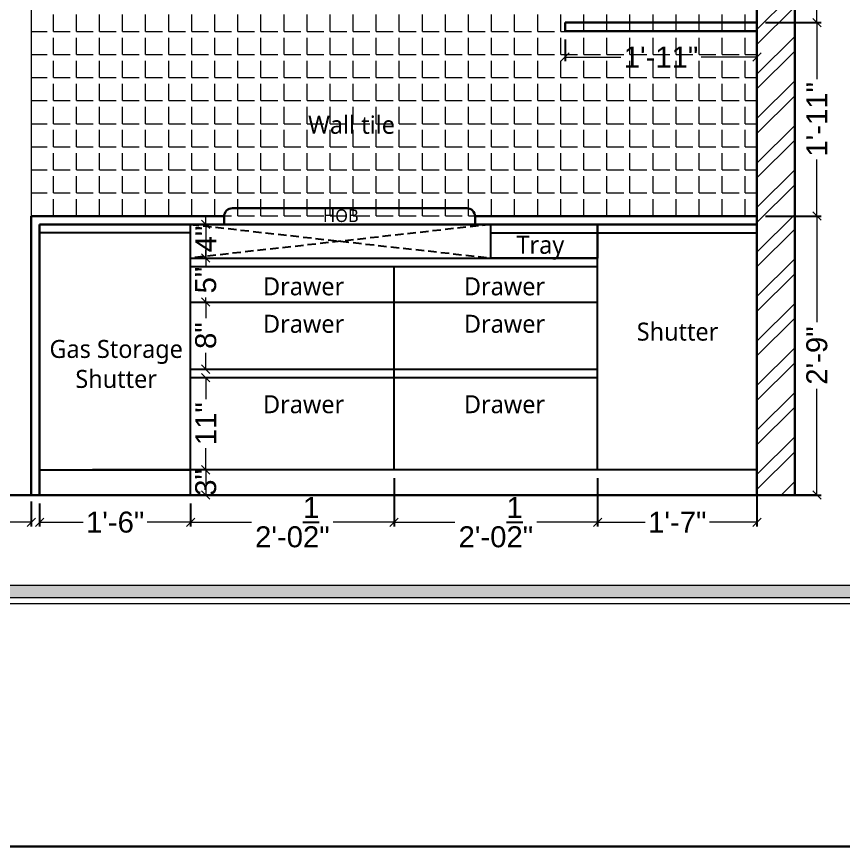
# Model space of a CAD drawing. Header units: millimetres. Extents: x 56222 to 3066687, y -650199 to -121287.
# Drawn here: x 133240.7 to 133339.3, y -184657.9 to -184559 of the extents above; entities that cross this region are included whole.
import ezdxf

# ---------------------------------------------------------------- set-up
doc = ezdxf.new("R2010")
doc.units = ezdxf.units.MM
doc.header["$MEASUREMENT"] = 0
doc.header["$PDMODE"] = 35
doc.linetypes.add('CENTER', pattern=[2, 1.25, -0.25, 0.25, -0.25])
doc.linetypes.add('DASHEDX2', pattern=[1.5, 1, -0.5])
doc.layers.get('Defpoints').update_dxf_attribs({"color": 220})
doc.layers.add('AR HATCH-7', color=7, linetype='Continuous')
for name, color, linetype, lineweight in [('COLUMN', 1, 'Continuous', 30), ('dim05', 1, 'Continuous', 13), ('Dimension', 10, 'DASHEDX2', 20), ('ELEVATION', 250, 'Continuous', 9), ('FURNITURE', 32, 'Continuous', 9), ('Text', 7, 'Continuous', 15), ('TILE', 14, 'Continuous', 9), ('wall', 7, 'Continuous', 30), ('XX~SLAB ( BEAM )~ ( DIM )', 7, 'Continuous', 9)]:
    doc.layers.add(name, color=color, linetype=linetype, lineweight=lineweight)
doc.styles.add('Arial', font='arial.ttf')
doc.styles.get("Standard").update_dxf_attribs({"font": 'arial.ttf', "height": 6})
doc.dimstyles.new('ISO-25', dxfattribs={"dimtxt": 2.5, "dimasz": 1, "dimexe": 0.5, "dimexo": 1, "dimtad": 0, "dimdec": 1, "dimlunit": 4, "dimtxsty": 'Standard', "dimblk": 'OBLIQUE', "dimcen": 2.5, "dimclrd": 1, "dimclre": 1, "dimclrt": 5, "dimadec": 0, "dimazin": 0, "dimtfac": 1, "dimtdec": 1, "dimtmove": 0, "dimatfit": 3, "dimfxl": 1, "dimlwd": -1, "dimarcsym": 0})

# ---------------------------------------------------------------- blocks, each defined once
blk = doc.blocks.new('_Oblique')
at = {"layer": 'wall', "color": 0, "lineweight": -2}
blk.add_line((-0.5, -0.5), (0.5, 0.5), dxfattribs=at)
blk = doc.blocks.new('*D172')
at = {"layer": 'Defpoints', "color": 0, "lineweight": 30, "transparency": 16777216}
for p in [(133243.498, -184616.006), (133261.498, -184616.006), (133261.498, -184619.251)]:
    blk.add_point(p, dxfattribs=at)
at = {"layer": 'dim05', "color": 1, "linetype": 'Continuous', "lineweight": -2, "transparency": 16777216}
for p, q in [((133243.498, -184617.006), (133243.498, -184619.751)), ((133261.498, -184617.006), (133261.498, -184619.751))]:
    blk.add_line(p, q, dxfattribs=at)
at = {"layer": 'dim05', "color": 1, "linetype": 'Continuous', "transparency": 16777216}
for p, q in [((133243.498, -184619.251), (133248.668, -184619.251)), ((133261.498, -184619.251), (133256.328, -184619.251))]:
    blk.add_line(p, q, dxfattribs=at)
at = {"layer": 'dim05', "color": 1, "transparency": 16777216, "rotation": 180}
blk.add_blockref('_Oblique', (133243.498, -184619.251), dxfattribs=at)
at = {"layer": 'dim05', "color": 1, "transparency": 16777216}
blk.add_blockref('_Oblique', (133261.498, -184619.251), dxfattribs=at)
at = {"layer": 'dim05', "color": 5, "lineweight": 25, "transparency": 16777216, "insert": (133252.498, -184619.251), "char_height": 2.5, "attachment_point": 5, "style": 'Arial'}
blk.add_mtext('1\'-6"', dxfattribs=at)
blk = doc.blocks.new('*D173')
at = {"layer": 'Defpoints', "color": 0, "lineweight": 30, "transparency": 16777216}
for p in [(133285.759, -184613.006), (133261.498, -184616.006), (133285.759, -184619.251)]:
    blk.add_point(p, dxfattribs=at)
at = {"layer": 'dim05', "color": 1, "linetype": 'Continuous', "lineweight": -2, "transparency": 16777216}
for p, q in [((133285.759, -184614.006), (133285.759, -184619.751)), ((133261.498, -184617.006), (133261.498, -184619.751))]:
    blk.add_line(p, q, dxfattribs=at)
at = {"layer": 'dim05', "color": 1, "linetype": 'Continuous', "transparency": 16777216}
for p, q in [((133261.498, -184619.251), (133268.748, -184619.251)), ((133285.759, -184619.251), (133278.509, -184619.251))]:
    blk.add_line(p, q, dxfattribs=at)
at = {"layer": 'dim05', "color": 1, "transparency": 16777216, "rotation": 180}
blk.add_blockref('_Oblique', (133261.498, -184619.251), dxfattribs=at)
at = {"layer": 'dim05', "color": 1, "transparency": 16777216}
blk.add_blockref('_Oblique', (133285.759, -184619.251), dxfattribs=at)
at = {"layer": 'dim05', "color": 5, "lineweight": 25, "transparency": 16777216, "insert": (133273.629, -184619.251), "char_height": 2.5, "attachment_point": 5, "style": 'Arial'}
blk.add_mtext('2\'-0{\\H1x;\\S1/2;}"', dxfattribs=at)
blk = doc.blocks.new('*D174')
at = {"layer": 'Defpoints', "color": 0, "lineweight": 30, "transparency": 16777216}
for p in [(133310.021, -184613.006), (133329.021, -184613.006), (133329.021, -184619.251)]:
    blk.add_point(p, dxfattribs=at)
at = {"layer": 'dim05', "color": 1, "linetype": 'Continuous', "lineweight": -2, "transparency": 16777216}
for p, q in [((133310.021, -184614.006), (133310.021, -184619.751)), ((133329.021, -184614.006), (133329.021, -184619.751))]:
    blk.add_line(p, q, dxfattribs=at)
at = {"layer": 'dim05', "color": 1, "linetype": 'Continuous', "transparency": 16777216}
for p, q in [((133310.021, -184619.251), (133315.691, -184619.251)), ((133329.021, -184619.251), (133323.351, -184619.251))]:
    blk.add_line(p, q, dxfattribs=at)
at = {"layer": 'dim05', "color": 1, "transparency": 16777216, "rotation": 180}
blk.add_blockref('_Oblique', (133310.021, -184619.251), dxfattribs=at)
at = {"layer": 'dim05', "color": 1, "transparency": 16777216}
blk.add_blockref('_Oblique', (133329.021, -184619.251), dxfattribs=at)
at = {"layer": 'dim05', "color": 5, "lineweight": 25, "transparency": 16777216, "insert": (133319.521, -184619.251), "char_height": 2.5, "attachment_point": 5, "style": 'Arial'}
blk.add_mtext('1\'-7"', dxfattribs=at)
blk = doc.blocks.new('*D175')
at = {"layer": 'Defpoints', "color": 0, "lineweight": 30, "transparency": 16777216}
for p in [(133329.021, -184582.756), (133336.171, -184582.756), (133329.021, -184616.006)]:
    blk.add_point(p, dxfattribs=at)
at = {"layer": 'dim05', "color": 1, "linetype": 'Continuous', "lineweight": -2, "transparency": 16777216}
for p, q in [((133330.021, -184582.756), (133336.671, -184582.756)), ((133330.021, -184616.006), (133336.671, -184616.006))]:
    blk.add_line(p, q, dxfattribs=at)
at = {"layer": 'dim05', "color": 1, "linetype": 'Continuous', "transparency": 16777216}
for p, q in [((133336.171, -184582.756), (133336.171, -184595.412)), ((133336.171, -184616.006), (133336.171, -184603.35))]:
    blk.add_line(p, q, dxfattribs=at)
at = {"layer": 'dim05', "color": 1, "transparency": 16777216}
for p, rotation in [((133336.171, -184582.756), 90), ((133336.171, -184616.006), 270)]:
    blk.add_blockref('_Oblique', p, dxfattribs=dict(at, rotation=rotation))
at = {"layer": 'dim05', "color": 5, "lineweight": 25, "transparency": 16777216, "insert": (133336.171, -184599.381), "char_height": 2.5, "attachment_point": 5, "rotation": 90, "style": 'Arial'}
blk.add_mtext('2\'-9"', dxfattribs=at)
blk = doc.blocks.new('*D176')
at = {"layer": 'Defpoints', "color": 0, "lineweight": 30, "transparency": 16777216}
for p in [(133261.498, -184583.756), (133261.498, -184587.756), (133263.305, -184587.756)]:
    blk.add_point(p, dxfattribs=at)
at = {"layer": 'dim05', "color": 1, "linetype": 'Continuous', "transparency": 16777216}
for p, q in [((133263.305, -184583.756), (133263.305, -184582.756)), ((133263.305, -184583.756), (133263.305, -184587.756)), ((133263.305, -184587.756), (133263.305, -184588.756))]:
    blk.add_line(p, q, dxfattribs=at)
at = {"layer": 'dim05', "color": 1, "linetype": 'Continuous', "lineweight": -2, "transparency": 16777216}
for p, q in [((133262.498, -184583.756), (133263.805, -184583.756)), ((133262.498, -184587.756), (133263.805, -184587.756))]:
    blk.add_line(p, q, dxfattribs=at)
at = {"layer": 'dim05', "color": 1, "transparency": 16777216}
for p, rotation in [((133263.305, -184583.756), 270), ((133263.305, -184587.756), 90)]:
    blk.add_blockref('_Oblique', p, dxfattribs=dict(at, rotation=rotation))
at = {"layer": 'dim05', "color": 5, "lineweight": 25, "transparency": 16777216, "insert": (133263.305, -184585.495), "char_height": 2.5, "attachment_point": 5, "rotation": 90, "style": 'Arial'}
blk.add_mtext('4"', dxfattribs=at)
blk = doc.blocks.new('*D177')
at = {"layer": 'Defpoints', "color": 0, "lineweight": 30, "transparency": 16777216}
for p in [(133261.393, -184587.767), (133261.498, -184593.006), (133263.305, -184593.006)]:
    blk.add_point(p, dxfattribs=at)
at = {"layer": 'dim05', "color": 1, "linetype": 'Continuous', "transparency": 16777216}
for p, q in [((133263.305, -184587.767), (133263.305, -184586.767)), ((133263.305, -184587.767), (133263.305, -184588.325)), ((133263.305, -184593.006), (133263.305, -184592.448)), ((133263.305, -184593.006), (133263.305, -184594.006))]:
    blk.add_line(p, q, dxfattribs=at)
at = {"layer": 'dim05', "color": 1, "linetype": 'Continuous', "lineweight": -2, "transparency": 16777216}
for p, q in [((133262.393, -184587.767), (133263.805, -184587.767)), ((133262.498, -184593.006), (133263.805, -184593.006))]:
    blk.add_line(p, q, dxfattribs=at)
at = {"layer": 'dim05', "color": 1, "transparency": 16777216}
for p, rotation in [((133263.305, -184587.767), 270), ((133263.305, -184593.006), 90)]:
    blk.add_blockref('_Oblique', p, dxfattribs=dict(at, rotation=rotation))
at = {"layer": 'dim05', "color": 5, "lineweight": 25, "transparency": 16777216, "insert": (133263.305, -184590.387), "char_height": 2.5, "attachment_point": 5, "rotation": 90, "style": 'Arial'}
blk.add_mtext('5"', dxfattribs=at)
blk = doc.blocks.new('*D178')
at = {"layer": 'Defpoints', "color": 0, "lineweight": 30, "transparency": 16777216}
for p in [(133261.498, -184593.006), (133261.498, -184601.006), (133263.305, -184601.006)]:
    blk.add_point(p, dxfattribs=at)
at = {"layer": 'dim05', "color": 1, "linetype": 'Continuous', "lineweight": -2, "transparency": 16777216}
for p, q in [((133262.498, -184593.006), (133263.805, -184593.006)), ((133262.498, -184601.006), (133263.805, -184601.006))]:
    blk.add_line(p, q, dxfattribs=at)
at = {"layer": 'dim05', "color": 1, "linetype": 'Continuous', "transparency": 16777216}
for p, q in [((133263.305, -184593.006), (133263.305, -184594.943)), ((133263.305, -184601.006), (133263.305, -184599.069))]:
    blk.add_line(p, q, dxfattribs=at)
at = {"layer": 'dim05', "color": 1, "transparency": 16777216}
for p, rotation in [((133263.305, -184593.006), 90), ((133263.305, -184601.006), 270)]:
    blk.add_blockref('_Oblique', p, dxfattribs=dict(at, rotation=rotation))
at = {"layer": 'dim05', "color": 5, "lineweight": 25, "transparency": 16777216, "insert": (133263.305, -184597.006), "char_height": 2.5, "attachment_point": 5, "rotation": 90, "style": 'Arial'}
blk.add_mtext('8"', dxfattribs=at)
blk = doc.blocks.new('*D179')
at = {"layer": 'Defpoints', "color": 0, "lineweight": 30, "transparency": 16777216}
for p in [(133261.498, -184602.006), (133263.305, -184613.006), (133263.306, -184613.006)]:
    blk.add_point(p, dxfattribs=at)
at = {"layer": 'dim05', "color": 1, "linetype": 'Continuous', "lineweight": -2, "transparency": 16777216}
for p, q in [((133262.498, -184602.006), (133263.806, -184602.006)), ((133264.305, -184613.006), (133263.806, -184613.006))]:
    blk.add_line(p, q, dxfattribs=at)
at = {"layer": 'dim05', "color": 1, "linetype": 'Continuous', "transparency": 16777216}
for p, q in [((133263.306, -184602.006), (133263.306, -184604.591)), ((133263.306, -184613.006), (133263.306, -184610.421))]:
    blk.add_line(p, q, dxfattribs=at)
at = {"layer": 'dim05', "color": 1, "transparency": 16777216}
for p, rotation in [((133263.306, -184602.006), 90), ((133263.306, -184613.006), 270)]:
    blk.add_blockref('_Oblique', p, dxfattribs=dict(at, rotation=rotation))
at = {"layer": 'dim05', "color": 5, "lineweight": 25, "transparency": 16777216, "insert": (133263.306, -184607.506), "char_height": 2.5, "attachment_point": 5, "rotation": 90, "style": 'Arial'}
blk.add_mtext('11"', dxfattribs=at)
blk = doc.blocks.new('*D180')
at = {"layer": 'Defpoints', "color": 0, "lineweight": 30, "transparency": 16777216}
for p in [(133263.306, -184613.006), (133263.306, -184616.006), (133263.306, -184616.006)]:
    blk.add_point(p, dxfattribs=at)
at = {"layer": 'dim05', "color": 1, "linetype": 'Continuous', "transparency": 16777216}
blk.add_line((133263.306, -184613.006), (133263.306, -184616.006), dxfattribs=at)
at = {"layer": 'dim05', "color": 1, "linetype": 'Continuous', "lineweight": -2, "transparency": 16777216}
for p, q in [((133264.306, -184613.006), (133263.806, -184613.006)), ((133264.306, -184616.006), (133263.806, -184616.006))]:
    blk.add_line(p, q, dxfattribs=at)
at = {"layer": 'dim05', "color": 1, "transparency": 16777216}
for p, rotation in [((133263.306, -184613.006), 90), ((133263.306, -184616.006), 270)]:
    blk.add_blockref('_Oblique', p, dxfattribs=dict(at, rotation=rotation))
at = {"layer": 'dim05', "color": 5, "lineweight": 25, "transparency": 16777216, "insert": (133263.306, -184614.506), "char_height": 2.5, "attachment_point": 5, "rotation": 90, "style": 'Arial'}
blk.add_mtext('3"', dxfattribs=at)
blk = doc.blocks.new('*D188')
at = {"layer": 'Defpoints', "color": 0, "lineweight": 30, "transparency": 16777216}
for p in [(133285.759, -184613.006), (133310.021, -184613.006), (133285.759, -184619.251)]:
    blk.add_point(p, dxfattribs=at)
at = {"layer": 'dim05', "color": 1, "linetype": 'Continuous', "lineweight": -2, "transparency": 16777216}
for p, q in [((133285.759, -184614.006), (133285.759, -184619.751)), ((133310.021, -184614.006), (133310.021, -184619.751))]:
    blk.add_line(p, q, dxfattribs=at)
at = {"layer": 'dim05', "color": 1, "linetype": 'Continuous', "transparency": 16777216}
for p, q in [((133285.759, -184619.251), (133293.009, -184619.251)), ((133310.021, -184619.251), (133302.771, -184619.251))]:
    blk.add_line(p, q, dxfattribs=at)
at = {"layer": 'dim05', "color": 1, "transparency": 16777216, "rotation": 180}
blk.add_blockref('_Oblique', (133285.759, -184619.251), dxfattribs=at)
at = {"layer": 'dim05', "color": 1, "transparency": 16777216}
blk.add_blockref('_Oblique', (133310.021, -184619.251), dxfattribs=at)
at = {"layer": 'dim05', "color": 5, "lineweight": 25, "transparency": 16777216, "insert": (133297.89, -184619.251), "char_height": 2.5, "attachment_point": 5, "style": 'Arial'}
blk.add_mtext('2\'-0{\\H1x;\\S1/2;}"', dxfattribs=at)
blk = doc.blocks.new('*D189')
at = {"layer": 'Defpoints', "color": 0, "lineweight": 30, "transparency": 16777216}
for p in [(133329.021, -184559.701), (133336.171, -184559.701), (133329.021, -184582.756)]:
    blk.add_point(p, dxfattribs=at)
at = {"layer": 'dim05', "color": 1, "linetype": 'Continuous', "lineweight": -2, "transparency": 16777216}
for p, q in [((133330.021, -184559.701), (133336.671, -184559.701)), ((133330.021, -184582.756), (133336.671, -184582.756))]:
    blk.add_line(p, q, dxfattribs=at)
at = {"layer": 'dim05', "color": 1, "linetype": 'Continuous', "transparency": 16777216}
for p, q in [((133336.171, -184559.701), (133336.171, -184566.427)), ((133336.171, -184582.756), (133336.171, -184576.03))]:
    blk.add_line(p, q, dxfattribs=at)
at = {"layer": 'dim05', "color": 1, "transparency": 16777216}
for p, rotation in [((133336.171, -184559.701), 90), ((133336.171, -184582.756), 270)]:
    blk.add_blockref('_Oblique', p, dxfattribs=dict(at, rotation=rotation))
at = {"layer": 'dim05', "color": 5, "lineweight": 25, "transparency": 16777216, "insert": (133336.171, -184571.229), "char_height": 2.5, "attachment_point": 5, "rotation": 90, "style": 'Arial'}
blk.add_mtext('1\'-11"', dxfattribs=at)
blk = doc.blocks.new('*D190')
at = {"layer": 'Defpoints', "color": 0, "lineweight": 30, "transparency": 16777216}
for p in [(133329.021, -184550.756), (133336.171, -184550.756), (133329.021, -184559.701)]:
    blk.add_point(p, dxfattribs=at)
at = {"layer": 'dim05', "color": 1, "linetype": 'Continuous', "lineweight": -2, "transparency": 16777216}
for p, q in [((133330.021, -184550.756), (133336.671, -184550.756)), ((133330.021, -184559.701), (133336.671, -184559.701))]:
    blk.add_line(p, q, dxfattribs=at)
at = {"layer": 'dim05', "color": 1, "linetype": 'Continuous', "transparency": 16777216}
for p, q in [((133336.171, -184550.756), (133336.171, -184553.167)), ((133336.171, -184559.701), (133336.171, -184557.29))]:
    blk.add_line(p, q, dxfattribs=at)
at = {"layer": 'dim05', "color": 1, "transparency": 16777216}
for p, rotation in [((133336.171, -184550.756), 90), ((133336.171, -184559.701), 270)]:
    blk.add_blockref('_Oblique', p, dxfattribs=dict(at, rotation=rotation))
at = {"layer": 'dim05', "color": 5, "lineweight": 25, "transparency": 16777216, "insert": (133336.171, -184555.229), "char_height": 2.5, "attachment_point": 5, "rotation": 90, "style": 'Arial'}
blk.add_mtext('9"', dxfattribs=at)
blk = doc.blocks.new('*D199')
at = {"layer": 'Defpoints', "color": 0, "lineweight": 30, "transparency": 16777216}
for p in [(133306.14, -184560.701), (133329.021, -184560.701), (133329.021, -184563.803)]:
    blk.add_point(p, dxfattribs=at)
at = {"layer": 'dim05', "color": 1, "linetype": 'Continuous', "lineweight": -2, "transparency": 16777216}
for p, q in [((133306.14, -184561.701), (133306.14, -184564.303)), ((133329.021, -184561.701), (133329.021, -184564.303))]:
    blk.add_line(p, q, dxfattribs=at)
at = {"layer": 'dim05', "color": 1, "linetype": 'Continuous', "transparency": 16777216}
for p, q in [((133306.14, -184563.803), (133312.779, -184563.803)), ((133329.021, -184563.803), (133322.382, -184563.803))]:
    blk.add_line(p, q, dxfattribs=at)
at = {"layer": 'dim05', "color": 1, "transparency": 16777216, "rotation": 180}
blk.add_blockref('_Oblique', (133306.14, -184563.803), dxfattribs=at)
at = {"layer": 'dim05', "color": 1, "transparency": 16777216}
blk.add_blockref('_Oblique', (133329.021, -184563.803), dxfattribs=at)
at = {"layer": 'dim05', "color": 5, "lineweight": 25, "transparency": 16777216, "insert": (133317.581, -184563.803), "char_height": 2.5, "attachment_point": 5, "style": 'Arial'}
blk.add_mtext('1\'-11"', dxfattribs=at)
blk = doc.blocks.new('*D200')
at = {"layer": 'Defpoints', "color": 0, "lineweight": 30, "transparency": 16777216}
for p in [(133209.021, -184616.256), (133242.498, -184615.782), (133209.021, -184619.251)]:
    blk.add_point(p, dxfattribs=at)
at = {"layer": 'dim05', "color": 1, "linetype": 'Continuous', "lineweight": -2, "transparency": 16777216}
for p, q in [((133209.021, -184617.256), (133209.021, -184619.751)), ((133242.498, -184616.782), (133242.498, -184619.751))]:
    blk.add_line(p, q, dxfattribs=at)
at = {"layer": 'dim05', "color": 1, "linetype": 'Continuous', "transparency": 16777216}
for p, q in [((133209.021, -184619.251), (133220.879, -184619.251)), ((133242.498, -184619.251), (133230.64, -184619.251))]:
    blk.add_line(p, q, dxfattribs=at)
at = {"layer": 'dim05', "color": 1, "transparency": 16777216, "rotation": 180}
blk.add_blockref('_Oblique', (133209.021, -184619.251), dxfattribs=at)
at = {"layer": 'dim05', "color": 1, "transparency": 16777216}
blk.add_blockref('_Oblique', (133242.498, -184619.251), dxfattribs=at)
at = {"layer": 'dim05', "color": 5, "lineweight": 25, "transparency": 16777216, "insert": (133225.759, -184619.251), "char_height": 2.5, "attachment_point": 5, "style": 'Arial'}
blk.add_mtext('2\'-9{\\H1x;\\S1/2;}"', dxfattribs=at)

msp = doc.modelspace()

# ---------------------------------------------------------------- hatches: boundary and pattern name
at = {"layer": 'AR HATCH-7', "linetype": 'CENTER', "lineweight": 15, "true_color": 0x939598}
h = msp.add_hatch(dxfattribs=at)
h.set_pattern_fill('ANSI32', color=252, scale=10)
h.set_pattern_definition([(45, (-1192.979, 1045.914), (-2.65165043, 2.65165043), []), (45, (-1191.211, 1045.914), (-2.65165043, 2.65165043), [])])
h.paths.add_polyline_path([(133333.521, -184492.006), (133329.021, -184492.006), (133329.021, -184616.006), (133333.521, -184616.006)])
at = {"layer": 'Dimension', "linetype": 'Continuous', "true_color": 0xd39e00}
h = msp.add_hatch(color=42, dxfattribs=at)
h.paths.add_polyline_path([(133177.183, -184628.249), (133384.362, -184628.249), (133384.362, -184482.422), (133177.183, -184482.422)])
h.paths.add_polyline_path([(133178.637, -184626.795), (133382.908, -184626.795), (133382.908, -184483.876), (133178.637, -184483.876)], flags=16)
at = {"layer": 'FURNITURE', "linetype": 'CENTER', "lineweight": 15, "true_color": 0xc7c8ca, "transparency": 33554687}
h = msp.add_hatch(dxfattribs=at)
h.set_pattern_fill('ANGLE', color=9, scale=10)
h.set_pattern_definition([(0, (-432.3704, 0), (0, 2.75), [2, -0.75]), (90, (-432.3704, 0), (-2.75, 2e-16), [2, -0.75])])
h.paths.add_polyline_path([(133329.021, -184550.756), (133242.498, -184550.756), (133242.498, -184582.756), (133329.021, -184582.756)])

# ---------------------------------------------------------------- linework, layer by layer
at = {"layer": 'COLUMN'}
msp.add_line((133202.161, -184616.006), (133336.171, -184616.006), dxfattribs=at)
at = {"layer": 'Dimension', "color": 42, "linetype": 'Continuous', "true_color": 0xd39e00}
for points in [[(133176.456, -184481.695), (133385.089, -184481.695), (133385.089, -184628.976), (133176.456, -184628.976)], [(133177.183, -184482.422), (133384.362, -184482.422), (133384.362, -184628.249), (133177.183, -184628.249)], [(133178.637, -184483.876), (133382.908, -184483.876), (133382.908, -184626.795), (133178.637, -184626.795)]]:
    msp.add_lwpolyline(points, close=True, dxfattribs=at)
at = {"layer": 'ELEVATION', "lineweight": 30}
msp.add_lwpolyline([(133265.493, -184583.756), (133265.493, -184582.82, -0.414214), (133266.493, -184581.82), (133294.413, -184581.82, -0.414214), (133295.413, -184582.82), (133295.413, -184583.756)], format="xyb", close=True, dxfattribs=at)
at = {"layer": 'FURNITURE', "color": 9, "lineweight": 5, "true_color": 0xc7c8ca}
msp.add_line((133242.498, -184550.756), (133242.498, -184582.756), dxfattribs=at)
at = {"layer": 'FURNITURE', "lineweight": -3}
msp.add_line((133261.498, -184616.006), (133261.498, -184583.756), dxfattribs=at)
at = {"layer": 'FURNITURE', "linetype": 'DASHEDX2', "lineweight": 25}
for p, q in [((133261.498, -184583.756), (133297.3, -184587.756)), ((133297.3, -184583.756), (133261.498, -184587.756))]:
    msp.add_line(p, q, dxfattribs=at)
at = {"layer": 'FURNITURE', "lineweight": 25}
for p, q in [((133310.021, -184613.006), (133310.021, -184583.756)), ((133329.021, -184583.756), (133329.021, -184616.006)), ((133297.3, -184584.756), (133329.021, -184584.756)), ((133261.498, -184587.756), (133310.021, -184587.756)), ((133261.498, -184588.756), (133310.021, -184588.756)), ((133285.759, -184613.006), (133285.759, -184588.756)), ((133261.498, -184593.006), (133310.021, -184593.006)), ((133261.498, -184601.006), (133310.021, -184601.006)), ((133261.498, -184602.006), (133310.021, -184602.006)), ((133329.021, -184613.006), (133249.804, -184613.006))]:
    msp.add_line(p, q, dxfattribs=at)
at = {"layer": 'FURNITURE', "lineweight": 30}
msp.add_lwpolyline([(133306.14, -184559.701), (133329.021, -184559.701), (133329.021, -184560.701), (133306.14, -184560.701)], close=True, dxfattribs=at)
for points in [[(133242.498, -184582.756), (133265.495, -184582.756)], [(133243.498, -184583.756), (133243.498, -184616.006), (133242.498, -184616.006), (133242.498, -184582.756)], [(133295.411, -184582.756), (133329.021, -184582.756), (133329.021, -184583.756), (133243.498, -184583.756)]]:
    msp.add_lwpolyline(points, dxfattribs=at)
at = {"layer": 'FURNITURE', "lineweight": 25}
for points in [[(133297.3, -184583.756), (133310.021, -184583.756), (133310.021, -184587.756), (133297.3, -184587.756)], [(133261.498, -184584.756), (133243.498, -184584.756), (133243.498, -184613.006), (133261.498, -184613.006)]]:
    msp.add_lwpolyline(points, close=True, dxfattribs=at)
at = {"layer": 'TILE', "color": 3, "lineweight": 30}
msp.add_lwpolyline([(133149.693, -184283.067), (134104.705, -184283.067), (134104.705, -184657.886), (133149.693, -184657.886)], close=True, dxfattribs=at)
at = {"layer": 'XX~SLAB ( BEAM )~ ( DIM )', "lineweight": 30}
for p, q in [((133329.021, -184616.006), (133329.021, -184492.006)), ((133333.521, -184492.006), (133333.521, -184616.006))]:
    msp.add_line(p, q, dxfattribs=at)

# ---------------------------------------------------------------- texts
at = {"layer": 'Text', "ltscale": 20, "attachment_point": 1}
for s, insert, char_height, width in [('\\pxqc;{\\fMalgun Gothic|b0|i0|c0|p34;\\C1;Wall tile}', (133272.89, -184570.806, 0.129), 2.14365, 15.59214), ('{\\fMalgun Gothic|b0|i0|c0|p34;\\C256;\\c0;HOB}', (133277.287, -184581.967, 0.259), 1.5, 39.27782), ('{\\fMalgun Gothic|b0|i0|c0|p34;\\C1;Tray}', (133300.349, -184585.111, 0.259), 2.14365, 39.27782), ('{\\fMalgun Gothic|b0|i0|c0|p34;\\C1;Drawer}', (133270.133, -184590.062, 0.259), 2.14365, 39.27782), ('{\\fMalgun Gothic|b0|i0|c0|p34;\\C1;Drawer}', (133294.084, -184590.062, 0.259), 2.14365, 39.27782), ('{\\fMalgun Gothic|b0|i0|c0|p34;\\C1;Drawer}', (133270.133, -184594.528, 0.259), 2.14365, 39.27782), ('{\\fMalgun Gothic|b0|i0|c0|p34;\\C1;Drawer}', (133294.084, -184594.528, 0.259), 2.14365, 39.27782), ('{\\fMalgun Gothic|b0|i0|c0|p34;\\C1;Shutter}', (133314.69, -184595.459, 0.259), 2.14365, 39.27782), ('\\pxqc;{\\fMalgun Gothic|b0|i0|c0|p34;\\C1;Gas Storage\\PShutter}', (133232.982, -184597.523, 0.259), 2.14365, 39.27782), ('{\\fMalgun Gothic|b0|i0|c0|p34;\\C1;Drawer}', (133270.133, -184604.114, 0.259), 2.14365, 39.27782), ('{\\fMalgun Gothic|b0|i0|c0|p34;\\C1;Drawer}', (133294.084, -184604.114, 0.259), 2.14365, 39.27782)]:
    msp.add_mtext(s, dxfattribs=dict(at, insert=insert, char_height=char_height, width=width))

# ---------------------------------------------------------------- dimensions: what is measured, and where the dimension line sits
at = {"layer": 'dim05', "color": 27, "lineweight": 25, "true_color": 0x7d5120}
for base, p1, p2, angle, picture, middle in [((133336.171, -184550.756), (133329.021, -184559.701), (133329.021, -184550.756), 90, '*D190', (133336.171, -184555.229)), ((133336.171, -184559.701), (133329.021, -184582.756), (133329.021, -184559.701), 90, '*D189', (133336.171, -184571.229)), ((133336.1713, -184582.7563), (133329.0208, -184616.006), (133329.0208, -184582.7563), 90, '*D175', (133336.1713, -184599.3811)), ((133263.305, -184593.006), (133261.393, -184587.767), (133261.498, -184593.006), 90, '*D177', (133263.305, -184590.387)), ((133263.305, -184601.006), (133261.498, -184593.006), (133261.498, -184601.006), 90, '*D178', (133263.305, -184597.006)), ((133263.306, -184613.006), (133261.498, -184602.006), (133263.305, -184613.006), 90, '*D179', (133263.306, -184607.506)), ((133285.759, -184619.251), (133310.021, -184613.006), (133285.759, -184613.006), 180, '*D188', (133297.89, -184619.251))]:
    dim = msp.add_linear_dim(base=base, p1=p1, p2=p2, angle=angle, dimstyle='ISO-25', override={"dimtxsty": 'Arial'}, dxfattribs=at)
    dim.commit()
    dim.dimension.update_dxf_attribs({"geometry": picture, "text_midpoint": middle})
for base, p1, p2, picture, middle in [((133329.021, -184563.803), (133306.14, -184560.701), (133329.021, -184560.701), '*D199', (133317.581, -184563.803)), ((133285.759, -184619.251), (133261.498, -184616.006), (133285.759, -184613.006), '*D173', (133273.629, -184619.251)), ((133329.021, -184619.251), (133310.021, -184613.006), (133329.021, -184613.006), '*D174', (133319.521, -184619.251)), ((133209.021, -184619.251), (133242.498, -184615.782), (133209.021, -184616.256), '*D200', (133225.759, -184619.251)), ((133261.498, -184619.251), (133243.498, -184616.006), (133261.498, -184616.006), '*D172', (133252.498, -184619.251))]:
    dim = msp.add_linear_dim(base=base, p1=p1, p2=p2, dimstyle='ISO-25', override={"dimtxsty": 'Arial'}, dxfattribs=at)
    dim.commit()
    dim.dimension.update_dxf_attribs({"geometry": picture, "text_midpoint": middle})
for base, p1, p2, override, picture, middle in [((133263.305, -184587.756), (133261.498, -184583.756), (133261.498, -184587.756), {"dimdec": 0, "dimtxsty": 'Arial', "dimtmove": 1}, '*D176', (133263.305, -184585.495)), ((133263.306, -184616.006), (133263.306, -184613.006), (133263.306, -184616.006), {"dimtxsty": 'Arial'}, '*D180', (133263.306, -184614.506))]:
    dim = msp.add_linear_dim(base=base, p1=p1, p2=p2, angle=90, dimstyle='ISO-25', override=override, dxfattribs=at)
    dim.commit()
    dim.dimension.update_dxf_attribs({"geometry": picture, "text_midpoint": middle, "dimtype": 160})

doc.saveas('drawing.dxf')
